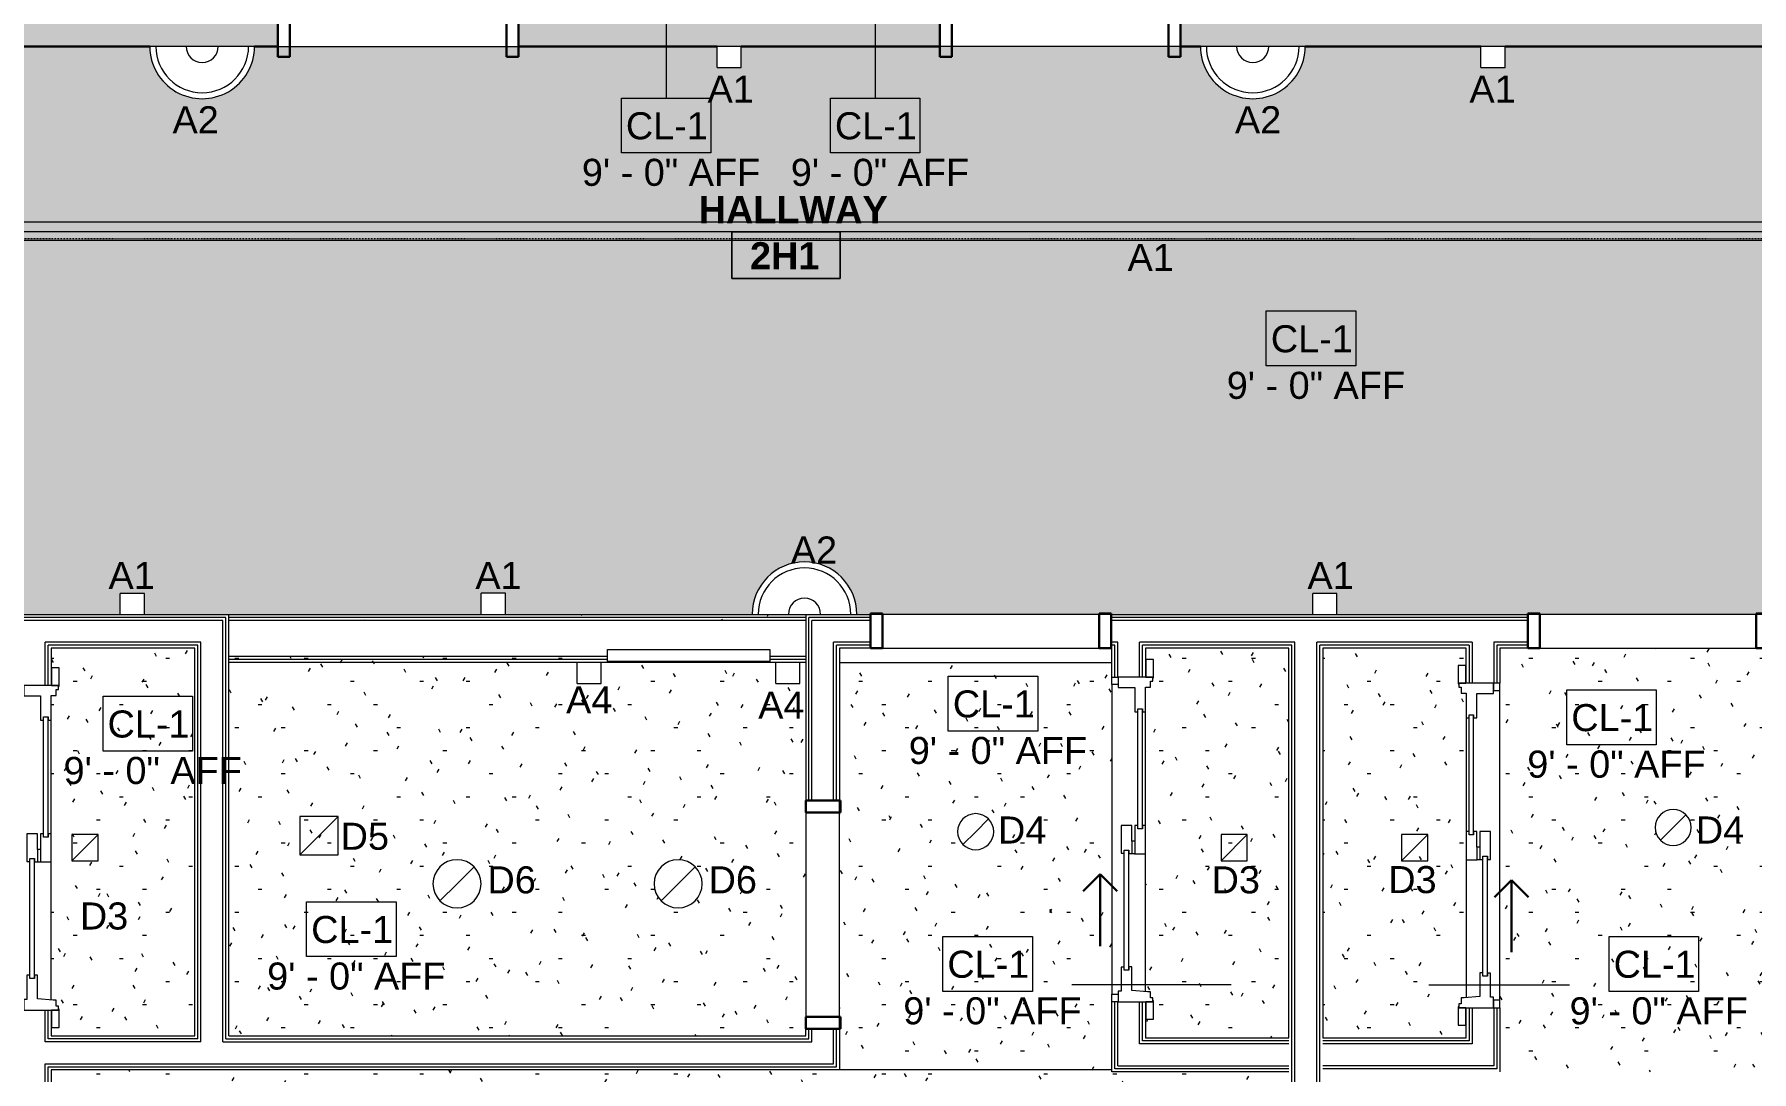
# Model space of a CAD drawing. Header units: inches. Extents: x -1176 to 1507, y -2527 to 978.
# Drawn here: x 684.7 to 970.2, y 234.6 to 407.1 of the extents above; entities that cross this region are included whole.
import ezdxf

# ---------------------------------------------------------------- set-up
doc = ezdxf.new("R2010")
doc.units = ezdxf.units.IN
doc.header["$MEASUREMENT"] = 0
doc.linetypes.add('Dash', pattern=[0.25, 0.125, -0.125])
for name, color, linetype, lineweight in [('A-AREA-IDEN', 2, 'Continuous', 9), ('A-CLNG', 13, 'Continuous', 18), ('A-CLNG-IDEN', 151, 'Continuous', 9), ('A-CLNG-PATT', 13, 'Continuous', 18), ('A-DETL-GENF', 92, 'Continuous', 18), ('A-DOOR', 31, 'Continuous', 18), ('A-DOOR-FRAM', 31, 'Continuous', 30), ('A-DOOR-GLAZ', 31, 'Continuous', 9), ('A-DOOR-OPNG', 31, 'Continuous', 30), ('A-WALL', 113, 'Continuous', 18), ('A-WALL-PATT', 111, 'Continuous', 18), ('E-LITE-EQPM', 33, 'Continuous', 9), ('E-LITE-EQPM-HDLN', 30, 'Dash', 9), ('E-LITE-EQPM-IDEN', 33, 'Continuous', 9), ('I-WALL', 2, 'Continuous', 18), ('Q-SPCQ', 91, 'Continuous', 9)]:
    doc.layers.add(name, color=color, linetype=linetype, lineweight=lineweight)
doc.styles.add('Arial', font='arial.ttf', dxfattribs={"height": 4.5})
doc.styles.add('Swis721 Lt BT', font='swissl.ttf', dxfattribs={"height": 4.5})
doc.styles.add('Swis721 Lt BT_B', font='', dxfattribs={"height": 4.5})
doc.styles.get('Swis721 Lt BT_B').set_extended_font_data('Swis721 Lt BT', bold=True)
pattern_1 = [(0, (0, 0), (15.36, 3.84), [0.634, -10.886, 0.634, -10.886, -61.44]), (0, (0, 0), (15.36, 3.84), [-23.04, 0.634, -22.406, 0.634, -10.886, -26.88]), (0, (0, 0), (15.36, 3.84), [-57.6, 0.634, -7.046, 0.634, -18.566]), (120, (5.76, 1.92), (-11.005538, 11.38215), [0.634, -10.886, 0.634, -10.886, -61.44]), (120, (5.76, 1.92), (-11.005538, 11.38215), [-23.04, 0.634, -22.406, 0.634, -10.886, -26.88]), (120, (5.76, 1.92), (-11.005538, 11.38215), [-57.6, 0.634, -7.046, 0.634, -18.566]), (240, (7.68, 9.6), (-4.354462, -15.22215), [0.634, -10.886, 0.634, -10.886, -61.44]), (240, (7.68, 9.6), (-4.354462, -15.22215), [-23.04, 0.634, -22.406, 0.634, -10.886, -26.88]), (240, (7.68, 9.6), (-4.354462, -15.22215), [-57.6, 0.634, -7.046, 0.634, -18.566])]

# ---------------------------------------------------------------- blocks, each defined once
blk = doc.blocks.new('Single Flush - D2 2_10_ X 8_-8249392-2nd Floor RCP')
at = {"layer": 'A-DOOR-FRAM'}
for p, q in [((-19, 2.9375), (-19, -2.8125)), ((-19, 2.9375), (-17, 2.9375)), ((-17, 2.9375), (-17, -2.8125)), ((17.000004, 2.9375), (17.000004, -2.8125)), ((17.000004, 2.9375), (19.000004, 2.9375)), ((19.000004, 2.9375), (19.000004, -2.8125)), ((-19, -2.8125), (-17, -2.8125)), ((17.000004, -2.8125), (19.000004, -2.8125))]:
    blk.add_line(p, q, dxfattribs=at)
blk = doc.blocks.new('Single Flush - D1 3_ X 8_-8250001-2nd Floor RCP')
at = {"layer": 'A-DOOR-FRAM'}
for p, q in [((-20, 2.9375), (-20, -2.8125)), ((-20, 2.9375), (-18, 2.9375)), ((-18, 2.9375), (-18, -2.8125)), ((18.000004, 2.9375), (18.000004, -2.8125)), ((18.000004, 2.9375), (20.000004, 2.9375)), ((20.000004, 2.9375), (20.000004, -2.8125)), ((-20, -2.8125), (-18, -2.8125)), ((18.000004, -2.8125), (20.000004, -2.8125))]:
    blk.add_line(p, q, dxfattribs=at)
blk = doc.blocks.new('Single Flush - D12 3_ X 8_-8249163-2nd Floor RCP')
at = {"layer": 'A-DOOR-FRAM'}
for p, q in [((-20, -2.9375), (-20, 2.8125)), ((-20, 2.8125), (-18, 2.8125)), ((-18, -2.9375), (-18, 2.8125)), ((18.000004, -2.9375), (18.000004, 2.8125)), ((18.000004, 2.8125), (20.000004, 2.8125)), ((20.000004, -2.9375), (20.000004, 2.8125)), ((-20, -2.9375), (-18, -2.9375)), ((18.000004, -2.9375), (20.000004, -2.9375))]:
    blk.add_line(p, q, dxfattribs=at)
blk = doc.blocks.new('Door-Sliding-JELD-WEN-2_Panel-Stationary_Active-Wide_Stile-EpicVue - D6 4_6_ X 8_-8222144-2nd Floor RCP')
at = {"layer": 'A-DETL-GENF', "lineweight": 9}
for p, q in [((-26.86, 4.12), (-29.91, 4.12)), ((-29.91, 4.12), (-29.91, 2.86)), ((-29.91, 2.86), (-27, 2.86)), ((-27, 2.86), (-27, 4.04)), ((-27, 4.04), (-26.86, 4.04)), ((-26.34, 4.01), (-27, 4.01)), ((-27, 4.01), (-27, -1.74)), ((-26.86, 4.04), (-26.86, 4.12)), ((-26.34, 3.61), (-26.34, 4.01)), ((-25.34, 3.61), (-26.34, 3.61)), ((-25.34, 3.12), (-25.34, 3.61)), ((-25.11, 0.52), (-25.34, 3.12)), ((26.34, 3.61), (25.33, 3.61)), ((25.33, 3.61), (25.33, 2.8)), ((27, 4.01), (26.34, 4.01)), ((26.34, 4.01), (26.34, 3.61)), ((26.86, 4.12), (26.86, 4.04)), ((29.91, 4.12), (26.86, 4.12)), ((26.86, 4.04), (27, 4.04)), ((27, 4.04), (27, 2.86)), ((27, -1.74), (27, 4.01)), ((27, 2.86), (29.91, 2.86)), ((29.91, 2.86), (29.91, 4.12)), ((-21.21, 0.52), (-25.11, 0.52)), ((-21.75, -0.74), (-21.75, 0.01)), ((-21.75, 0.01), (-21.21, 0.01)), ((-21.21, 0.01), (-21.21, 0.52)), ((2.32, 2.8), (-2.37, 2.8)), ((-2.37, 2.8), (-2.37, 0.96)), ((-2.37, 0.96), (-2.32, 0.96)), ((-0.28, 1.01), (-2.32, 1.01)), ((-2.32, 1.01), (-2.32, 0.96)), ((-2.32, 0.96), (-2.32, 0.01)), ((-0.28, 0.52), (-2.32, 0.52)), ((-2.32, 0.01), (-1.78, 0.01)), ((-1.78, 0.01), (-1.78, -0.74)), ((-0.28, 0.52), (-0.28, 1.01)), ((-0.28, 1.01), (2.31, 1.01)), ((2.31, 0.52), (-0.28, 0.52)), ((1.78, 1.54), (1.78, 2.29)), ((1.78, 2.29), (2.32, 2.29)), ((2.31, 1.54), (1.78, 1.54)), ((2.31, 1.01), (2.31, 1.54)), ((2.31, -1.27), (2.31, 0.52)), ((2.32, 2.29), (2.32, 2.8)), ((21.2, 2.8), (21.2, 2.29)), ((25.33, 2.8), (21.2, 2.8)), ((21.2, 2.29), (21.75, 2.29)), ((21.75, 1.54), (21.21, 1.54)), ((21.21, 1.54), (21.21, 1.01)), ((21.21, 1.01), (25.25, 1.01)), ((21.75, 2.29), (21.75, 1.54)), ((25.25, 1.01), (25.25, -1.74)), ((-27, -1.74), (-25.25, -1.74)), ((-25.25, -1.74), (-25.25, -1.27)), ((-25.25, -1.27), (-21.22, -1.27)), ((-21.22, -0.74), (-21.75, -0.74)), ((-21.22, -1.27), (-21.22, -0.74)), ((-1.78, -0.74), (-2.31, -0.74)), ((-2.31, -0.74), (-2.31, -1.27)), ((-2.31, -1.27), (2.31, -1.27)), ((25.25, -1.74), (27, -1.74))]:
    blk.add_line(p, q, dxfattribs=at)
at = {"layer": 'A-DOOR-FRAM', "lineweight": 9}
for p, q in [((-25.75, -1.74), (-27, -1.74)), ((-27, -1.74), (-27, -2.81)), ((-27, -2.81), (-25.75, -2.81)), ((-25.75, -2.81), (-25.75, -1.74)), ((25.75, -1.74), (25.75, -2.81)), ((27, -1.74), (25.75, -1.74)), ((25.75, -2.81), (27, -2.81)), ((27, -2.81), (27, -1.74))]:
    blk.add_line(p, q, dxfattribs=at)
at = {"layer": 'A-DOOR-GLAZ'}
for p, q in [((-21.75, 0.01), (-1.78, 0.01)), ((1.78, 2.29), (21.75, 2.29)), ((1.78, 1.54), (21.75, 1.54)), ((-21.75, -0.74), (-1.78, -0.74))]:
    blk.add_line(p, q, dxfattribs=at)
at = {"layer": 'A-DOOR-OPNG'}
for p, q in [((-8.6, -1.92), (-5.77, -4.75)), ((-5.77, -4.75), (-17.77, -4.75)), ((-8.6, -7.58), (-5.77, -4.75))]:
    blk.add_line(p, q, dxfattribs=at)
blk = doc.blocks.new('Door-Sliding-JELD-WEN-2_Panel-Stationary_Active-Wide_Stile-EpicVue - D6 4_6_ X 8_-8222145-2nd Floor RCP')
at = {"layer": 'A-DETL-GENF', "lineweight": 9}
for p, q in [((-25.25, 1.74), (-27, 1.74)), ((-27, 1.74), (-27, -4.01)), ((-25.25, 1.27), (-25.25, 1.74)), ((-21.22, 1.27), (-25.25, 1.27)), ((-21.75, -0.01), (-21.75, 0.74)), ((-21.75, 0.74), (-21.22, 0.74)), ((-21.22, 0.74), (-21.22, 1.27)), ((2.31, 1.27), (-2.31, 1.27)), ((-2.31, 1.27), (-2.31, 0.74)), ((-2.31, 0.74), (-1.78, 0.74)), ((-1.78, 0.74), (-1.78, -0.01)), ((2.31, -0.52), (2.31, 1.27)), ((27, 1.74), (25.25, 1.74)), ((25.25, 1.74), (25.25, -1.01)), ((27, -4.01), (27, 1.74)), ((-25.34, -3.12), (-25.11, -0.52)), ((-25.11, -0.52), (-21.21, -0.52)), ((-21.21, -0.01), (-21.75, -0.01)), ((-21.21, -0.52), (-21.21, -0.01)), ((-2.32, -0.96), (-2.37, -0.96)), ((-2.37, -0.96), (-2.37, -2.8)), ((-2.37, -2.8), (2.32, -2.8)), ((-1.78, -0.01), (-2.32, -0.01)), ((-2.32, -0.01), (-2.32, -0.96)), ((-0.28, -0.52), (-2.32, -0.52)), ((-2.32, -1.01), (-2.32, -0.96)), ((-0.28, -1.01), (-2.32, -1.01)), ((-0.28, -1.01), (-0.28, -0.52)), ((-0.28, -0.52), (2.31, -0.52)), ((2.31, -1.01), (-0.28, -1.01)), ((1.78, -2.29), (1.78, -1.54)), ((1.78, -1.54), (2.31, -1.54)), ((2.32, -2.29), (1.78, -2.29)), ((2.31, -1.54), (2.31, -1.01)), ((2.32, -2.8), (2.32, -2.29)), ((21.75, -2.29), (21.2, -2.29)), ((21.2, -2.29), (21.2, -2.8)), ((21.2, -2.8), (25.33, -2.8)), ((25.25, -1.01), (21.21, -1.01)), ((21.21, -1.01), (21.21, -1.54)), ((21.21, -1.54), (21.75, -1.54)), ((21.75, -1.54), (21.75, -2.29)), ((25.33, -2.8), (25.33, -3.61)), ((-27, -2.86), (-29.91, -2.86)), ((-29.91, -2.86), (-29.91, -4.12)), ((-29.91, -4.12), (-26.86, -4.12)), ((-27, -4.04), (-27, -2.86)), ((-27, -4.01), (-26.34, -4.01)), ((-26.86, -4.04), (-27, -4.04)), ((-26.86, -4.12), (-26.86, -4.04)), ((-26.34, -4.01), (-26.34, -3.61)), ((-26.34, -3.61), (-25.34, -3.61)), ((-25.34, -3.61), (-25.34, -3.12)), ((25.33, -3.61), (26.34, -3.61)), ((26.34, -3.61), (26.34, -4.01)), ((26.34, -4.01), (27, -4.01)), ((27, -4.04), (26.86, -4.04)), ((26.86, -4.04), (26.86, -4.12)), ((26.86, -4.12), (29.91, -4.12)), ((29.91, -2.86), (27, -2.86)), ((27, -2.86), (27, -4.04)), ((29.91, -4.12), (29.91, -2.86))]:
    blk.add_line(p, q, dxfattribs=at)
at = {"layer": 'A-DOOR-FRAM', "lineweight": 9}
for p, q in [((-27, 2.81), (-25.75, 2.81)), ((-27, 1.74), (-27, 2.81)), ((-25.75, 1.74), (-27, 1.74)), ((-25.75, 2.81), (-25.75, 1.74)), ((25.75, 2.81), (27, 2.81)), ((25.75, 1.74), (25.75, 2.81)), ((27, 1.74), (25.75, 1.74)), ((27, 2.81), (27, 1.74))]:
    blk.add_line(p, q, dxfattribs=at)
at = {"layer": 'A-DOOR-GLAZ'}
for p, q in [((-21.75, 0.74), (-1.78, 0.74)), ((-21.75, -0.01), (-1.78, -0.01)), ((1.78, -1.54), (21.75, -1.54)), ((1.78, -2.29), (21.75, -2.29))]:
    blk.add_line(p, q, dxfattribs=at)
at = {"layer": 'A-DOOR-OPNG'}
for p, q in [((-8.6, 7.58), (-5.77, 4.75)), ((-5.77, 4.75), (-17.77, 4.75)), ((-8.6, 1.92), (-5.77, 4.75))]:
    blk.add_line(p, q, dxfattribs=at)
blk = doc.blocks.new('Single Flush - D1 3_ X 8_-8252940-2nd Floor RCP')
at = {"layer": 'A-DOOR-FRAM', "color": 8}
for p, q in [((-20, -3.75), (-20, 2)), ((-20, 2), (-18, 2)), ((-18, -3.75), (-18, 2)), ((18.000004, -3.75), (18.000004, 2)), ((18.000004, 2), (20.000004, 2)), ((20.000004, -3.75), (20.000004, 2)), ((-20, -3.75), (-18, -3.75)), ((18.000004, -3.75), (20.000004, -3.75))]:
    blk.add_line(p, q, dxfattribs=at)
blk = doc.blocks.new('Sconce Light - Uplight - LIGHT W ROOM NUMBER-7362306-2nd Floor RCP')
at = {"layer": 'E-LITE-EQPM'}
blk.add_line((-8.71, 2), (8.71, 2), dxfattribs=at)
for radius, start in [(8.71, 360), (7.71, 0), (2.68, 0)]:
    blk.add_arc((0, 2), radius, start, 180, dxfattribs=at)
blk = doc.blocks.new('Sconce Light - Uplight - LIGHT W ROOM NUMBER-8439544-2nd Floor RCP')
at = {"layer": 'E-LITE-EQPM'}
blk.add_line((-8.71, 4), (8.71, 4), dxfattribs=at)
for radius, start in [(8.71, 360), (7.71, 0), (2.68, 0)]:
    blk.add_arc((0, 4), radius, start, 180, dxfattribs=at)
blk = doc.blocks.new('Lighting-Linear-Cove-Cooper-Ametrix-LC32-LED1 - Lighting-Linear-Cove-Cooper-Ametrix-LC32-LED 37_ 9_-7118017-2nd Floor RCP')
at = {"layer": 'E-LITE-EQPM'}
for p, q in [((-226.5, 0.16), (226.5, 0.16)), ((226.5, -1.37), (-226.5, -1.37))]:
    blk.add_line(p, q, dxfattribs=at)
at = {"layer": 'E-LITE-EQPM-HDLN'}
blk.add_line((225.21, 1.37), (-225.21, 1.37), dxfattribs=at)
blk = doc.blocks.new('Sconce Light - Sphere - 100W - 277V-7960178-2nd Floor RCP')
at = {"layer": 'E-LITE-EQPM'}
for p, q in [((0, 5.5), (-2, 5.5)), ((-2, 5.5), (-2, 2)), ((2, 5.5), (0, 5.5)), ((2, 5.5), (2, 2)), ((-2, 2), (0, 2)), ((0, 2), (2, 2))]:
    blk.add_line(p, q, dxfattribs=at)
blk = doc.blocks.new('Sconce Light - Sphere - 100W - 277V-7960172-2nd Floor RCP')
at = {"layer": 'E-LITE-EQPM'}
for p, q in [((0, -2.8125), (-2, -2.8125)), ((-2, -2.8125), (-2, -6.3125)), ((2, -2.8125), (0, -2.8125)), ((2, -2.8125), (2, -6.3125)), ((-2, -6.3125), (0, -6.3125)), ((0, -6.3125), (2, -6.3125))]:
    blk.add_line(p, q, dxfattribs=at)
blk = doc.blocks.new('Sconce Light - Sphere - 100W - 277V-8439545-2nd Floor RCP')
at = {"layer": 'E-LITE-EQPM'}
for p, q in [((0, -4), (-2, -4)), ((-2, -4), (-2, -7.5)), ((2, -4), (0, -4)), ((2, -4), (2, -7.5)), ((-2, -7.5), (0, -7.5)), ((0, -7.5), (2, -7.5))]:
    blk.add_line(p, q, dxfattribs=at)
blk = doc.blocks.new('L-Recessed Circular - Downlight - 8_-7245237-2nd Floor RCP')
at = {"layer": 'E-LITE-EQPM'}
for q in [(-2.83, -2.83), (2.83, 2.83)]:
    blk.add_line((0, 0), q, dxfattribs=at)
for start, end in [(360, 180), (180, 360)]:
    blk.add_arc((0, 0), 4, start, end, dxfattribs=at)
blk = doc.blocks.new('Sconce Light - Sphere - 60W - 120V-8439171-2nd Floor RCP')
at = {"layer": 'E-LITE-EQPM'}
for p, q in [((0, 7.5), (-2, 7.5)), ((-2, 7.5), (-2, 4)), ((2, 7.5), (0, 7.5)), ((2, 7.5), (2, 4)), ((-2, 4), (0, 4)), ((0, 4), (2, 4))]:
    blk.add_line(p, q, dxfattribs=at)
blk = doc.blocks.new('L-Recessed Square Downlight - 4_-4552743-2nd Floor RCP')
at = {"layer": 'E-LITE-EQPM'}
for p, q in [((-2.1875, -2.1875), (-2.1875, 2.1875)), ((-2.1875, 2.1875), (2.1875, 2.1875)), ((-2.1875, 2.1875), (2.1875, -2.1875)), ((2.1875, 2.1875), (2.1875, -2.1875)), ((2.1875, -2.1875), (-2.1875, -2.1875))]:
    blk.add_line(p, q, dxfattribs=at)
blk = doc.blocks.new('L-Recessed Circular - Downlight - 6_-7313291-2nd Floor RCP')
at = {"layer": 'E-LITE-EQPM'}
for q in [(-2.12, -2.12), (2.12, 2.12)]:
    blk.add_line((0, 0), q, dxfattribs=at)
for start, end in [(360, 180), (180, 360)]:
    blk.add_arc((0, 0), 3, start, end, dxfattribs=at)
blk = doc.blocks.new('L-Recessed Square Downlight - 6_-4552745-2nd Floor RCP')
at = {"layer": 'E-LITE-EQPM'}
for p, q in [((-3.1875, -3.1875), (-3.1875, 3.1875)), ((-3.1875, 3.1875), (3.1875, 3.1875)), ((-3.1875, 3.1875), (3.1875, -3.1875)), ((3.1875, 3.1875), (3.1875, -3.1875)), ((3.1875, -3.1875), (-3.1875, -3.1875))]:
    blk.add_line(p, q, dxfattribs=at)
blk = doc.blocks.new('Mirror50 - Mirror-7343792-2nd Floor RCP')
at = {"layer": 'Q-SPCQ'}
for p, q in [((-1003.17, -1006.94), (-1003.17, -1004.94)), ((-1003.17, -1004.94), (-976.2, -1004.94)), ((-976.2, -1006.94), (-1003.17, -1006.94)), ((-976.2, -1004.94), (-976.2, -1006.94))]:
    blk.add_line(p, q, dxfattribs=at)
blk = doc.blocks.new('Single Flush - D1 3_ X 8_-8252941-2nd Floor RCP')
at = {"layer": 'A-DOOR-FRAM'}
for p, q in [((-20, 3.75), (-20, -2)), ((-20, 3.75), (-18, 3.75)), ((-18, 3.75), (-18, -2)), ((18.000004, 3.75), (18.000004, -2)), ((18.000004, 3.75), (20.000004, 3.75)), ((20.000004, 3.75), (20.000004, -2)), ((-20, -2), (-18, -2)), ((18.000004, -2), (20.000004, -2))]:
    blk.add_line(p, q, dxfattribs=at)
blk = doc.blocks.new('Room Tag - Room Name and Number-3379422-2nd Floor RCP')
at = {"layer": 'A-AREA-IDEN'}
for p, q in [((-0.1881, -0.1636), (-0.1881, -0.0018)), ((-0.1881, -0.0018), (0.1869, -0.0018)), ((0.1869, -0.0018), (-0.1881, -0.0018)), ((-0.1881, -0.0018), (-0.1881, -0.1636)), ((0.1869, -0.0018), (0.1869, -0.1636)), ((0.1869, -0.1636), (0.1869, -0.0018)), ((0.1869, -0.1636), (-0.1881, -0.1636)), ((-0.1881, -0.1636), (0.1869, -0.1636))]:
    blk.add_line(p, q, dxfattribs=at)

msp = doc.modelspace()

# ---------------------------------------------------------------- hatches: boundary and pattern name
at = {"layer": 'A-CLNG-PATT'}
h = msp.add_hatch(dxfattribs=at)
h.set_pattern_fill('FP_2', color=256, style=0, pattern_type=2)
h.set_pattern_definition(pattern_1)
h.paths.add_polyline_path([(1039.58, 310.67), (1039.68, 310.67), (1039.68, 314.17), (1043.68, 314.17), (1043.68, 310.67), (1080.77, 310.67), (1080.77, 313.94), (1078.56, 313.94), (1078.56, 318.35), (1080.77, 318.35), (1080.77, 363.14), (1087.74, 363.14), (1087.74, 372.89), (623.4, 372.89), (623.4, 310.67), (624.07, 310.67), (624.29, 312.6), (624.93, 314.44), (625.97, 316.1), (627.37, 317.49), (629, 318.51), (630.84, 319.16), (632.78, 319.38), (634.71, 319.16), (636.56, 318.51), (638.21, 317.48), (639.59, 316.1), (640.62, 314.44), (641.27, 312.6), (641.49, 310.67), (699.03, 310.67), (699.03, 314.17), (703.03, 314.17), (703.03, 310.67), (759.03, 310.67), (759.03, 314.17), (763.03, 314.17), (763.03, 310.67), (804.03, 310.67), (804.25, 312.6), (804.9, 314.44), (805.93, 316.1), (807.31, 317.48), (808.96, 318.51), (810.81, 319.16), (812.74, 319.38), (814.68, 319.16), (816.52, 318.51), (818.17, 317.48), (819.55, 316.1), (820.59, 314.44), (821.23, 312.6), (821.45, 310.67), (897.21, 310.67), (897.21, 314.17), (901.21, 314.17), (901.21, 310.67), (979.03, 310.67), (979.25, 312.6), (979.9, 314.44), (980.93, 316.1), (982.31, 317.48), (983.96, 318.51), (985.81, 319.16), (987.74, 319.38), (989.68, 319.16), (991.52, 318.51), (993.17, 317.48), (994.55, 316.1), (995.59, 314.44), (996.23, 312.6), (996.45, 310.67), (1012.12, 310.67)], flags=0)
h.paths.add_polyline_path([(1083.27, 313.17), (1087.74, 313.17), (1087.74, 314.84), (1085.94, 314.84), (1085.94, 313.94), (1083.27, 313.94)], flags=0)
h.paths.add_polyline_path([(1076.58, 314.57), (1076.58, 317.69), (1078.39, 316.13)], flags=0)
h.paths.add_polyline_path([(1087.74, 360.34), (1087.74, 360.64), (1083.27, 360.64), (1083.27, 360.34), (1083.57, 360.34)], flags=0)
h.paths.add_polyline_path([(778.94, 375.89), (1087.74, 375.89), (1087.74, 403.14), (1085.4, 403.14), (1085.4, 405.14), (1049.17, 405.14), (1049.17, 401.64), (1045.17, 401.64), (1045.17, 405.14), (989.17, 405.14), (989.17, 401.64), (985.17, 401.64), (985.17, 405.14), (929.17, 405.14), (929.17, 401.64), (925.17, 401.64), (925.17, 405.14), (895.95, 405.14), (895.73, 403.2), (895.08, 401.36), (894.05, 399.71), (892.67, 398.33), (891.02, 397.3), (889.17, 396.65), (887.24, 396.43), (885.3, 396.65), (883.46, 397.3), (881.81, 398.33), (880.43, 399.71), (879.39, 401.36), (878.75, 403.2), (878.53, 405.14), (802.22, 405.14), (802.22, 401.64), (798.22, 401.64), (798.22, 405.14), (721.35, 405.14), (721.13, 403.2), (720.49, 401.36), (719.45, 399.71), (718.07, 398.33), (716.42, 397.3), (714.58, 396.65), (712.64, 396.43), (710.71, 396.65), (708.87, 397.3), (707.21, 398.33), (705.84, 399.71), (704.8, 401.36), (704.15, 403.2), (703.94, 405.14), (663.74, 405.14), (663.74, 401.64), (659.74, 401.64), (659.74, 405.14), (623.4, 405.14), (623.4, 375.89), (732.3, 375.89)], flags=0)
h.paths.add_polyline_path([(626.49, 397.7), (626.49, 402.11), (633.86, 402.11), (633.86, 397.7)], flags=0)
h.paths.add_polyline_path([(635.85, 398.36), (634.03, 399.92), (635.85, 401.48)], flags=0)
h = msp.add_hatch(dxfattribs=at)
h.set_pattern_fill('FP_2', color=256, style=0, pattern_type=2)
h.set_pattern_definition(pattern_1)
h.paths.add_polyline_path([(1058.76, 372.89), (1087.74, 372.89), (1087.74, 375.89), (623.4, 375.89), (623.4, 372.89), (1012.12, 372.89)], flags=0)
h = msp.add_hatch(dxfattribs=at)
h.set_pattern_fill('FP_2', color=256, style=0, pattern_type=2)
h.set_pattern_definition(pattern_1)
h.paths.add_polyline_path([(711.43, 240.54), (711.43, 305.04), (687.56, 305.04), (687.56, 298.85), (687.6, 298.85), (687.6, 301.76), (688.86, 301.76), (688.86, 298.71), (688.78, 298.71), (688.78, 298.85), (688.75, 298.85), (688.75, 298.19), (688.36, 298.19), (688.36, 297.19), (687.56, 297.19), (687.56, 246.55), (687.87, 246.52), (688.35, 246.52), (688.35, 245.52), (688.75, 245.52), (688.75, 244.85), (688.78, 244.85), (688.78, 244.99), (688.86, 244.99), (688.86, 241.95), (687.6, 241.95), (687.6, 244.85), (687.56, 244.85), (687.56, 240.54), (708.99, 240.54)], flags=0)
h = msp.add_hatch(dxfattribs=at)
h.set_pattern_fill('FP_2', color=256, style=0, pattern_type=2)
h.set_pattern_definition(pattern_1)
h.paths.add_polyline_path([(720.65, 240.54), (812.95, 240.54), (812.95, 302.67), (811.95, 302.67), (811.95, 299.17), (807.95, 299.17), (807.95, 302.67), (778.95, 302.67), (778.94, 299.17), (774.95, 299.17), (774.95, 302.67), (717.06, 302.67), (717.06, 240.54)], flags=0)
h.paths.add_polyline_path([(754.99, 261.85), (753.95, 261.99), (752.99, 262.39), (752.16, 263.02), (751.52, 263.85), (751.12, 264.81), (750.99, 265.85), (751.12, 266.88), (751.52, 267.85), (752.16, 268.68), (752.99, 269.31), (753.95, 269.71), (754.99, 269.85), (756.02, 269.71), (756.99, 269.31), (757.81, 268.68), (758.45, 267.85), (758.85, 266.88), (758.99, 265.85), (758.85, 264.81), (758.45, 263.85), (757.81, 263.02), (756.99, 262.39), (756.02, 261.99)], flags=0)
h.paths.add_polyline_path([(791.74, 261.85), (790.7, 261.99), (789.74, 262.39), (788.91, 263.02), (788.27, 263.85), (787.87, 264.81), (787.74, 265.85), (787.87, 266.88), (788.27, 267.85), (788.91, 268.68), (789.74, 269.31), (790.7, 269.71), (791.74, 269.85), (792.77, 269.71), (793.74, 269.31), (794.56, 268.68), (795.2, 267.85), (795.6, 266.88), (795.74, 265.85), (795.6, 264.81), (795.2, 263.85), (794.56, 263.02), (793.74, 262.39), (792.77, 261.99)], flags=0)
h = msp.add_hatch(dxfattribs=at)
h.set_pattern_fill('FP_2', color=256, style=0, pattern_type=2)
h.set_pattern_definition(pattern_1)
h.paths.add_polyline_path([(860.55, 234.92), (863.8, 234.92), (863.8, 302.67), (818.57, 302.67), (818.57, 234.92), (848.89, 234.92)], flags=0)
h.paths.add_polyline_path([(841.19, 271.52), (840.41, 271.62), (839.69, 271.92), (839.07, 272.4), (838.59, 273.02), (838.29, 273.74), (838.19, 274.52), (838.29, 275.3), (838.59, 276.02), (839.07, 276.64), (839.69, 277.12), (840.41, 277.42), (841.19, 277.52), (841.96, 277.42), (842.69, 277.12), (843.31, 276.64), (843.79, 276.02), (844.09, 275.3), (844.18, 274.49), (844.09, 273.74), (843.79, 273.02), (843.31, 272.4), (842.69, 271.92), (841.96, 271.62)], flags=0)
h = msp.add_hatch(dxfattribs=at)
h.set_pattern_fill('FP_2', color=256, style=0, pattern_type=2)
h.set_pattern_definition(pattern_1)
h.paths.add_polyline_path([(869.43, 240.23), (893.26, 240.23), (893.26, 305.04), (869.43, 305.04), (869.43, 300.23), (869.48, 300.23), (869.48, 303.13), (870.74, 303.13), (870.74, 300.09), (870.66, 300.09), (870.66, 300.23), (870.63, 300.23), (870.63, 299.56), (870.23, 299.56), (870.23, 298.56), (869.43, 298.56), (869.43, 247.92), (869.74, 247.89), (870.23, 247.89), (870.23, 246.89), (870.62, 246.89), (870.62, 246.23), (870.66, 246.23), (870.66, 246.37), (870.74, 246.37), (870.74, 243.32), (869.48, 243.32), (869.48, 246.23), (869.43, 246.23), (869.43, 243.32)], flags=0)
h = msp.add_hatch(dxfattribs=at)
h.set_pattern_fill('FP_2', color=256, style=0, pattern_type=2)
h.set_pattern_definition(pattern_1)
h.paths.add_polyline_path([(921.37, 240.23), (922.68, 240.23), (922.68, 245.23), (922.63, 245.23), (922.63, 242.32), (921.37, 242.32), (921.37, 245.37), (921.45, 245.37), (921.45, 245.23), (921.49, 245.23), (921.49, 245.89), (921.88, 245.89), (921.88, 246.89), (922.48, 246.9), (922.68, 246.92), (922.68, 297.56), (921.88, 297.56), (921.88, 298.56), (921.48, 298.56), (921.48, 299.23), (921.45, 299.23), (921.45, 299.09), (921.37, 299.09), (921.37, 302.13), (922.63, 302.13), (922.63, 299.23), (922.68, 299.23), (922.68, 305.04), (898.89, 305.04), (898.89, 240.23), (918.85, 240.23)], flags=0)
h = msp.add_hatch(dxfattribs=at)
h.set_pattern_fill('FP_2', color=256, style=0, pattern_type=2)
h.set_pattern_definition(pattern_1)
h.paths.add_polyline_path([(928.3, 234.6), (984.02, 234.6), (984.02, 305.04), (928.3, 305.04), (928.3, 235.1)], flags=0)
h.paths.add_polyline_path([(957.11, 272.21), (956.33, 272.31), (955.61, 272.61), (954.99, 273.09), (954.51, 273.71), (954.21, 274.49), (954.11, 275.21), (954.21, 275.98), (954.51, 276.71), (954.99, 277.33), (955.61, 277.81), (956.33, 278.11), (957.11, 278.21), (957.89, 278.11), (958.61, 277.81), (959.23, 277.33), (959.71, 276.71), (960.01, 275.98), (960.11, 275.21), (960.01, 274.43), (959.71, 273.71), (959.23, 273.09), (958.61, 272.61), (957.89, 272.31)], flags=0)
h = msp.add_hatch(dxfattribs=at)
h.set_pattern_fill('FP_2', color=256, style=0, pattern_type=2)
h.set_pattern_definition(pattern_1)
h.paths.add_polyline_path([(890.51, 113.89), (893.26, 113.89), (893.26, 234.6), (863.8, 234.6), (863.8, 234.92), (687.56, 234.92), (687.56, 113.89), (699.56, 113.89), (699.56, 117.39), (703.56, 117.39), (703.56, 113.89), (812.09, 113.89), (812.09, 117.39), (816.09, 117.39), (816.09, 113.89), (872.21, 113.89)], flags=0)
h.paths.add_polyline_path([(884.08, 121.32), (883.06, 121.45), (882.11, 121.85), (881.28, 122.49), (880.67, 123.29), (880.27, 124.24), (880.24, 124.46), (880.2, 124.59), (880.2, 124.8), (880.14, 125.26), (880.2, 125.71), (880.2, 125.95), (880.25, 126.09), (880.27, 126.28), (880.67, 127.24), (880.79, 127.38), (881.29, 128.04), (881.43, 128.14), (881.55, 128.29), (881.81, 128.44), (882.11, 128.67), (882.45, 128.81), (882.73, 128.97), (882.92, 129), (883.06, 129.06), (884.15, 129.19), (884.37, 129.15), (885.1, 129.06), (885.23, 129), (885.42, 128.97), (885.7, 128.81), (886.05, 128.67), (886.34, 128.44), (886.61, 128.29), (886.73, 128.14), (886.86, 128.04), (887.49, 127.24), (887.53, 127.13), (887.88, 126.28), (887.9, 126.09), (887.95, 125.95), (887.95, 125.71), (887.99, 125.47), (890.18, 125.46), (890.27, 125.41), (890.32, 125.32), (890.32, 125.22), (890.27, 125.13), (890.18, 125.08), (890.07, 125.07), (887.99, 125.07), (887.95, 124.79), (887.95, 124.59), (887.91, 124.46), (887.88, 124.24), (887.49, 123.29), (886.86, 122.47), (886.05, 121.85), (885.1, 121.45), (884.18, 121.33)], flags=0)
h.paths.add_polyline_path([(740.56, 141.15), (739.78, 141.25), (739.06, 141.55), (738.44, 142.03), (737.96, 142.65), (737.66, 143.37), (737.56, 144.15), (737.66, 144.92), (737.96, 145.65), (738.44, 146.27), (739.06, 146.75), (739.78, 147.05), (740.56, 147.15), (741.33, 147.05), (742.06, 146.75), (742.68, 146.27), (743.15, 145.65), (743.45, 144.92), (743.56, 144.15), (743.45, 143.37), (743.15, 142.65), (742.68, 142.03), (742.06, 141.55), (741.33, 141.25)], flags=0)
h.paths.add_polyline_path([(847.12, 141.15), (846.34, 141.25), (845.62, 141.55), (845, 142.03), (844.52, 142.65), (844.22, 143.37), (844.12, 144.15), (844.22, 144.92), (844.52, 145.65), (845, 146.27), (845.62, 146.75), (846.34, 147.05), (847.12, 147.15), (847.89, 147.05), (848.62, 146.75), (849.24, 146.27), (849.72, 145.65), (850.01, 144.92), (850.12, 144.15), (850.01, 143.37), (849.72, 142.65), (849.24, 142.03), (848.62, 141.55), (847.89, 141.25)], flags=0)
h.paths.add_polyline_path([(789.93, 154.31), (789.22, 154.54), (788.78, 155.15), (788.78, 155.89), (789.22, 156.5), (789.43, 156.56), (789.43, 172.54), (781.82, 159.36), (781.97, 159.2), (782.03, 158.43), (781.68, 157.81), (780.99, 157.51), (780.26, 157.66), (779.76, 158.22), (779.71, 158.99), (780.06, 159.6), (780.74, 159.91), (780.96, 159.86), (788.56, 173.04), (774.73, 165.05), (774.78, 164.83), (774.47, 164.15), (773.83, 163.78), (773.08, 163.86), (772.53, 164.36), (772.37, 165.09), (772.68, 165.77), (773.32, 166.14), (774.07, 166.06), (774.23, 165.92), (788.06, 173.9), (772.85, 173.9), (772.78, 173.69), (772.18, 173.26), (771.43, 173.26), (770.83, 173.69), (770.6, 174.4), (770.83, 175.11), (771.43, 175.55), (772.18, 175.55), (772.78, 175.11), (772.85, 174.9), (788.06, 174.9), (774.22, 182.88), (774.07, 182.74), (773.29, 182.68), (772.68, 183.04), (772.37, 183.72), (772.53, 184.45), (773.08, 184.95), (773.85, 185.01), (774.47, 184.65), (774.78, 183.97), (774.73, 183.76), (788.56, 175.77), (780.96, 188.95), (780.74, 188.9), (780.06, 189.2), (779.69, 189.85), (779.76, 190.59), (780.27, 191.15), (780.99, 191.3), (781.68, 191), (782.05, 190.35), (781.97, 189.61), (781.82, 189.45), (789.43, 176.27), (789.43, 192.24), (789.22, 192.31), (788.78, 192.92), (788.78, 193.66), (789.22, 194.27), (789.93, 194.5), (790.64, 194.27), (791.08, 193.66), (791.08, 192.92), (790.64, 192.31), (790.43, 192.24), (790.43, 176.27), (798.04, 189.45), (797.89, 189.61), (797.83, 190.38), (798.18, 191), (798.87, 191.3), (799.6, 191.15), (800.1, 190.59), (800.16, 189.82), (799.8, 189.2), (799.12, 188.9), (798.9, 188.95), (791.3, 175.77), (805.13, 183.76), (805.08, 183.97), (805.39, 184.65), (806.03, 185.03), (806.78, 184.95), (807.33, 184.45), (807.49, 183.72), (807.18, 183.04), (806.54, 182.67), (805.79, 182.74), (805.63, 182.89), (791.8, 174.9), (807.01, 174.9), (807.08, 175.11), (807.68, 175.55), (808.43, 175.55), (809.03, 175.11), (809.26, 174.4), (809.03, 173.69), (808.43, 173.26), (807.68, 173.26), (807.08, 173.69), (807.01, 173.9), (791.8, 173.9), (805.64, 165.93), (805.79, 166.06), (806.57, 166.13), (807.18, 165.77), (807.49, 165.09), (807.33, 164.36), (806.78, 163.86), (806.01, 163.8), (805.39, 164.15), (805.08, 164.83), (805.13, 165.05), (791.3, 173.04), (798.9, 159.86), (799.12, 159.91), (799.8, 159.6), (800.17, 158.96), (800.1, 158.22), (799.6, 157.66), (798.87, 157.51), (798.18, 157.81), (797.81, 158.46), (797.89, 159.2), (798.04, 159.36), (790.43, 172.54), (790.43, 156.56), (790.64, 156.5), (791.08, 155.89), (791.08, 155.14), (790.64, 154.54), (790.06, 154.35)], flags=0)
h.paths.add_polyline_path([(889.66, 180.84), (878.63, 180.84), (878.63, 191.87), (889.66, 191.87), (889.66, 183.57)], flags=0)
h.paths.add_polyline_path([(740.56, 201.92), (739.78, 202.02), (739.06, 202.32), (738.44, 202.79), (737.96, 203.42), (737.66, 204.14), (737.56, 204.92), (737.66, 205.69), (737.96, 206.42), (738.44, 207.04), (739.06, 207.51), (739.78, 207.81), (740.56, 207.92), (741.33, 207.81), (742.06, 207.51), (742.68, 207.04), (743.15, 206.42), (743.45, 205.69), (743.56, 204.92), (743.45, 204.14), (743.15, 203.42), (742.68, 202.79), (742.06, 202.32), (741.33, 202.02)], flags=0)
h.paths.add_polyline_path([(847.12, 201.92), (846.34, 202.02), (845.62, 202.32), (845, 202.79), (844.52, 203.42), (844.22, 204.14), (844.12, 204.92), (844.22, 205.69), (844.52, 206.42), (845, 207.04), (845.62, 207.51), (846.34, 207.81), (847.12, 207.92), (847.89, 207.81), (848.62, 207.51), (849.24, 207.04), (849.72, 206.42), (850.01, 205.69), (850.12, 204.92), (850.01, 204.14), (849.72, 203.42), (849.24, 202.79), (848.62, 202.32), (847.89, 202.02)], flags=0)
at = {"layer": 'A-WALL-PATT', "lineweight": 9}
h = msp.add_hatch(color=7, dxfattribs=at)
h.paths.add_polyline_path([(1087.9, 405.14), (1087.9, 409.14), (875.24, 409.14), (875.24, 405.14), (1058.76, 405.14)], flags=0)
h.paths.add_polyline_path([(835.24, 405.14), (835.24, 409.14), (765.2, 409.14), (765.2, 405.14), (825.58, 405.14)], flags=0)
h.paths.add_polyline_path([(718.07, 405.14), (725.2, 405.14), (725.2, 409.14), (480.78, 409.14), (480.78, 405.14), (708.99, 405.14)], flags=0)
h = msp.add_hatch(dxfattribs=at)
h.set_pattern_fill('FP_2', color=256, style=0, pattern_type=2)
h.set_pattern_definition(pattern_1)
h.paths.add_polyline_path([(802.26, 310.17), (812.95, 310.17), (812.95, 310.67), (717.06, 310.67), (717.06, 310.17), (778.94, 310.17)], flags=0)
h = msp.add_hatch(dxfattribs=at)
h.set_pattern_fill('FP_2', color=256, style=0, pattern_type=2)
h.set_pattern_definition(pattern_1)
h.paths.add_polyline_path([(812.95, 309.67), (812.95, 310.17), (717.06, 310.17), (717.06, 309.67), (802.26, 309.67)], flags=0)
h = msp.add_hatch(dxfattribs=at)
h.set_pattern_fill('FP_2', color=256, style=0, pattern_type=2)
h.set_pattern_definition(pattern_1)
h.paths.add_polyline_path([(812.95, 303.17), (812.95, 303.67), (806.95, 303.67), (806.95, 303.17)], flags=0)
h.paths.add_polyline_path([(778.94, 303.17), (779.98, 303.17), (779.98, 303.67), (717.06, 303.67), (717.06, 303.17), (732.3, 303.17)], flags=0)
h = msp.add_hatch(dxfattribs=at)
h.set_pattern_fill('FP_2', color=256, style=0, pattern_type=2)
h.set_pattern_definition(pattern_1)
h.paths.add_polyline_path([(811.95, 302.67), (812.95, 302.67), (812.95, 303.17), (806.95, 303.17), (806.95, 302.81), (779.98, 302.81), (779.98, 303.17), (717.06, 303.17), (717.06, 302.67), (809.95, 302.67)], flags=0)

# ---------------------------------------------------------------- linework, layer by layer
at = {"layer": 'A-CLNG'}
for p, q in [((1087.74, 375.89), (623.4, 375.89)), ((623.4, 372.89), (1087.74, 372.89)), ((818.57, 302.67), (863.8, 302.67)), ((863.8, 234.92), (818.57, 234.92))]:
    msp.add_line(p, q, dxfattribs=at)
for centre, radius, start, end in [((841.19, 274.52), 3, 0, 180), ((957.11, 275.21), 3, 0, 180), ((841.19, 274.52), 3, 180, 0), ((957.11, 275.21), 3, 180, 0), ((754.99, 265.85), 4, 0, 180), ((791.74, 265.85), 4, 0, 180), ((754.99, 265.85), 4, 180, 360), ((791.74, 265.85), 4, 180, 360)]:
    msp.add_arc(centre, radius, start, end, dxfattribs=at)
at = {"layer": 'A-CLNG-IDEN'}
for p, q in [((789.74, 414.84), (789.74, 396.55)), ((824.48, 414.84), (824.48, 396.55)), ((883.63, 249.03), (857.17, 249.03)), ((916.48, 249.03), (939.9, 249.03))]:
    msp.add_line(p, q, dxfattribs=at)
at = {"layer": 'A-CLNG-IDEN', "flags": 128}
for points in [[(782.3, 396.55), (797.18, 396.55), (797.18, 387.42), (782.3, 387.42)], [(817.04, 396.55), (831.92, 396.55), (831.92, 387.42), (817.04, 387.42)], [(889.49, 361.13), (904.37, 361.13), (904.37, 351.99), (889.49, 351.99)], [(836.64, 300.39), (851.51, 300.39), (851.51, 291.26), (836.64, 291.26)], [(696.16, 297.06), (711.04, 297.06), (711.04, 287.92), (696.16, 287.92)], [(939.43, 298.12), (954.31, 298.12), (954.31, 288.98), (939.43, 288.98)], [(730, 262.88), (744.88, 262.88), (744.88, 253.74), (730, 253.74)], [(835.73, 257.1), (850.61, 257.1), (850.61, 247.96), (835.73, 247.96)], [(946.46, 257.1), (961.34, 257.1), (961.34, 247.96), (946.46, 247.96)]]:
    msp.add_lwpolyline(points, close=True, dxfattribs=at)
at = {"layer": 'A-WALL', "color": 8, "lineweight": 30}
for p, q in [((725.2, 409.14), (725.2, 405.14)), ((765.2, 405.14), (765.2, 409.14)), ((703.94, 405.14), (663.74, 405.14)), ((725.2, 405.14), (721.35, 405.14)), ((798.22, 405.14), (765.2, 405.14)), ((835.24, 405.14), (802.22, 405.14)), ((878.53, 405.14), (875.24, 405.14)), ((925.17, 405.14), (895.95, 405.14)), ((985.17, 405.14), (929.17, 405.14))]:
    msp.add_line(p, q, dxfattribs=at)
at = {"layer": 'A-WALL', "lineweight": 9}
for p, q in [((835.24, 409.14), (835.24, 405.14)), ((875.24, 405.14), (875.24, 409.14)), ((725.2, 405.14), (765.2, 405.14))]:
    msp.add_line(p, q, dxfattribs=at)
at = {"layer": 'A-WALL'}
for p, q in [((875.24, 405.14), (835.24, 405.14)), ((716.56, 310.17), (680.99, 310.17)), ((716.06, 309.67), (680.99, 309.67)), ((716.06, 239.54), (716.06, 309.67)), ((716.56, 240.04), (716.56, 310.17)), ((812.95, 310.17), (717.06, 310.17)), ((812.95, 309.67), (717.06, 309.67)), ((813.45, 279.73), (813.45, 310.17)), ((823.71, 310.17), (813.45, 310.17)), ((813.95, 279.73), (813.95, 309.67)), ((823.71, 309.67), (813.95, 309.67)), ((932.93, 310.17), (863.71, 310.17)), ((932.93, 309.67), (863.71, 309.67)), ((686.56, 298.85), (686.56, 306.04)), ((712.43, 306.04), (686.56, 306.04)), ((687.06, 298.85), (687.06, 305.54)), ((711.93, 305.54), (687.06, 305.54)), ((711.93, 240.04), (711.93, 305.54)), ((712.43, 239.54), (712.43, 306.04)), ((817.57, 279.73), (817.57, 306.04)), ((823.71, 306.04), (817.57, 306.04)), ((818.07, 279.73), (818.07, 305.54)), ((823.71, 305.54), (818.07, 305.54)), ((864.8, 306.04), (863.71, 306.04)), ((864.3, 305.54), (863.71, 305.54)), ((864.3, 300.23), (864.3, 305.54)), ((864.8, 300.23), (864.8, 306.04)), ((868.43, 300.23), (868.43, 306.04)), ((894.26, 306.04), (868.43, 306.04)), ((868.93, 300.23), (868.93, 305.54)), ((893.76, 305.54), (868.93, 305.54)), ((893.76, 113.89), (893.76, 305.54)), ((894.26, 113.89), (894.26, 306.04)), ((897.89, 113.89), (897.89, 306.04)), ((923.68, 306.04), (897.89, 306.04)), ((898.39, 113.89), (898.39, 305.54)), ((923.18, 305.54), (898.39, 305.54)), ((923.18, 305.54), (923.18, 299.23)), ((923.68, 306.04), (923.68, 299.23)), ((927.3, 306.04), (927.3, 299.23)), ((932.93, 306.04), (927.3, 306.04)), ((927.8, 305.54), (927.8, 299.23)), ((932.93, 305.54), (927.8, 305.54)), ((779.98, 303.67), (717.06, 303.67)), ((779.98, 303.17), (717.06, 303.17)), ((812.95, 303.67), (806.95, 303.67)), ((812.95, 303.17), (806.95, 303.17)), ((864.3, 235.1), (864.3, 246.23)), ((864.8, 235.6), (864.8, 246.23)), ((868.43, 239.23), (868.43, 246.23)), ((868.93, 239.73), (868.93, 246.23)), ((686.56, 239.54), (686.56, 244.85)), ((687.06, 240.04), (687.06, 244.85)), ((923.18, 245.23), (923.18, 239.73)), ((923.68, 245.23), (923.68, 239.23)), ((927.3, 245.23), (927.3, 235.6)), ((927.8, 245.23), (927.8, 235.1)), ((711.93, 240.04), (687.06, 240.04)), ((716.56, 240.04), (813.45, 240.04)), ((813.45, 240.04), (813.45, 241.73)), ((813.95, 239.54), (813.95, 241.73)), ((817.57, 235.92), (817.57, 241.73)), ((818.07, 235.42), (818.07, 241.73)), ((712.43, 239.54), (686.56, 239.54)), ((716.06, 239.54), (813.95, 239.54)), ((893.26, 239.23), (868.43, 239.23)), ((893.26, 239.73), (868.93, 239.73)), ((923.18, 239.73), (898.89, 239.73)), ((923.68, 239.23), (898.89, 239.23)), ((686.56, 113.89), (686.56, 235.92)), ((686.56, 235.92), (817.57, 235.92)), ((687.06, 113.89), (687.06, 235.42)), ((687.06, 235.42), (818.07, 235.42)), ((893.26, 235.1), (864.3, 235.1)), ((864.8, 235.6), (893.26, 235.6)), ((927.3, 235.6), (898.89, 235.6)), ((927.8, 235.1), (898.89, 235.1))]:
    msp.add_line(p, q, dxfattribs=at)
at = {"layer": 'I-WALL'}
for p, q in [((680.99, 310.67), (699.03, 310.67)), ((703.03, 310.67), (759.03, 310.67)), ((717.06, 240.54), (717.06, 310.67)), ((763.03, 310.67), (804.03, 310.67)), ((812.95, 310.67), (812.95, 279.73)), ((821.45, 310.67), (823.71, 310.67)), ((823.71, 310.67), (823.71, 305.04)), ((863.71, 310.67), (897.21, 310.67)), ((863.71, 305.04), (863.71, 310.67)), ((901.21, 310.67), (932.93, 310.67)), ((932.93, 310.67), (932.93, 305.04)), ((687.56, 305.04), (687.56, 298.85)), ((711.43, 305.04), (687.56, 305.04)), ((711.43, 240.54), (711.43, 305.04)), ((774.95, 302.67), (717.06, 302.67)), ((807.95, 302.67), (778.95, 302.67)), ((812.95, 302.67), (811.95, 302.67)), ((818.57, 305.04), (818.57, 279.73)), ((823.71, 305.04), (818.57, 305.04)), ((863.8, 305.04), (863.71, 305.04)), ((863.8, 300.23), (863.8, 305.04)), ((869.43, 305.04), (869.43, 300.23)), ((893.26, 305.04), (869.43, 305.04)), ((893.26, 240.23), (893.26, 305.04)), ((898.89, 305.04), (898.89, 240.23)), ((922.68, 305.04), (898.89, 305.04)), ((922.68, 299.23), (922.68, 305.04)), ((928.3, 305.04), (928.3, 299.23)), ((932.93, 305.04), (928.3, 305.04)), ((818.57, 279.73), (812.95, 279.73)), ((863.8, 234.6), (863.8, 246.23)), ((869.43, 246.23), (869.43, 240.23)), ((687.56, 244.85), (687.56, 240.54)), ((922.68, 240.23), (922.68, 245.23)), ((928.3, 245.23), (928.3, 234.6)), ((687.56, 240.54), (711.43, 240.54)), ((717.06, 240.54), (812.95, 240.54)), ((812.95, 240.54), (812.95, 241.73)), ((812.95, 241.73), (818.57, 241.73)), ((818.57, 241.73), (818.57, 234.92)), ((869.43, 240.23), (893.26, 240.23)), ((898.89, 240.23), (922.68, 240.23)), ((687.56, 234.92), (687.56, 113.89)), ((818.57, 234.92), (687.56, 234.92)), ((893.26, 234.6), (863.8, 234.6))]:
    msp.add_line(p, q, dxfattribs=at)
at = {"layer": 'I-WALL', "lineweight": 9}
for p, q in [((863.71, 310.67), (823.71, 310.67)), ((972.93, 310.67), (932.93, 310.67)), ((823.71, 305.04), (863.71, 305.04)), ((932.93, 305.04), (972.93, 305.04)), ((687.56, 246.55), (687.56, 297.19)), ((863.8, 298.98), (863.8, 247.48)), ((869.43, 247.92), (869.43, 298.56)), ((922.68, 297.56), (922.68, 246.92)), ((928.3, 246.48), (928.3, 297.98)), ((812.95, 279.73), (812.95, 241.73)), ((818.57, 241.73), (818.57, 279.73))]:
    msp.add_line(p, q, dxfattribs=at)

# ---------------------------------------------------------------- block references
at = {"layer": 'A-AREA-IDEN', "xscale": 47.99999999999997, "yscale": 47.99999999999997, "zscale": 47.99999999999997}
msp.add_blockref('Room Tag - Room Name and Number-3379422-2nd Floor RCP', (809.71, 374.37), dxfattribs=at)
at = {"layer": 'A-DOOR'}
for name, p in [('Single Flush - D1 3_ X 8_-8252940-2nd Floor RCP', (745.2, 407.14)), ('Single Flush - D1 3_ X 8_-8250001-2nd Floor RCP', (843.71, 307.85))]:
    msp.add_blockref(name, p, dxfattribs=at)
for name, p, rotation in [('Single Flush - D1 3_ X 8_-8252941-2nd Floor RCP', (855.24, 407.14), 180), ('Single Flush - D12 3_ X 8_-8249163-2nd Floor RCP', (952.93, 307.85), 180), ('Door-Sliding-JELD-WEN-2_Panel-Stationary_Active-Wide_Stile-EpicVue - D6 4_6_ X 8_-8222145-2nd Floor RCP', (866.62, 273.23), 90), ('Door-Sliding-JELD-WEN-2_Panel-Stationary_Active-Wide_Stile-EpicVue - D6 4_6_ X 8_-8222145-2nd Floor RCP', (684.74, 271.85), 89.9999999999999), ('Door-Sliding-JELD-WEN-2_Panel-Stationary_Active-Wide_Stile-EpicVue - D6 4_6_ X 8_-8222144-2nd Floor RCP', (925.49, 272.23), 90), ('Single Flush - D2 2_10_ X 8_-8249392-2nd Floor RCP', (815.76, 260.73), 269.9999999999998)]:
    msp.add_blockref(name, p, dxfattribs=dict(at, rotation=rotation))
at = {"layer": 'E-LITE-EQPM', "rotation": 180}
for name, p in [('Sconce Light - Uplight - LIGHT W ROOM NUMBER-7362306-2nd Floor RCP', (712.64, 407.14)), ('Sconce Light - Sphere - 100W - 277V-7960178-2nd Floor RCP', (800.22, 407.14)), ('Sconce Light - Uplight - LIGHT W ROOM NUMBER-7362306-2nd Floor RCP', (887.24, 407.14)), ('Sconce Light - Sphere - 100W - 277V-7960178-2nd Floor RCP', (927.17, 407.14)), ('Sconce Light - Sphere - 100W - 277V-7960172-2nd Floor RCP', (701.03, 307.85)), ('Sconce Light - Sphere - 100W - 277V-8439545-2nd Floor RCP', (761.03, 306.67)), ('Sconce Light - Sphere - 100W - 277V-7960172-2nd Floor RCP', (899.21, 307.85)), ('Sconce Light - Sphere - 60W - 120V-8439171-2nd Floor RCP', (776.95, 306.67)), ('Sconce Light - Sphere - 60W - 120V-8439171-2nd Floor RCP', (809.95, 306.67))]:
    msp.add_blockref(name, p, dxfattribs=at)
at = {"layer": 'E-LITE-EQPM', "extrusion": (0, 0, -1), "rotation": 180}
for name, p in [('Lighting-Linear-Cove-Cooper-Ametrix-LC32-LED1 - Lighting-Linear-Cove-Cooper-Ametrix-LC32-LED 37_ 9_-7118017-2nd Floor RCP', (-862.12, 374.51)), ('L-Recessed Square Downlight - 6_-4552745-2nd Floor RCP', (-732.06, 273.86)), ('L-Recessed Square Downlight - 4_-4552743-2nd Floor RCP', (-693.15, 271.85)), ('L-Recessed Square Downlight - 4_-4552743-2nd Floor RCP', (-884.15, 271.85)), ('L-Recessed Square Downlight - 4_-4552743-2nd Floor RCP', (-914.15, 271.85))]:
    msp.add_blockref(name, p, dxfattribs=at)
at = {"layer": 'E-LITE-EQPM'}
for name, p in [('Sconce Light - Uplight - LIGHT W ROOM NUMBER-8439544-2nd Floor RCP', (812.74, 306.67)), ('L-Recessed Circular - Downlight - 6_-7313291-2nd Floor RCP', (841.19, 274.52)), ('L-Recessed Circular - Downlight - 6_-7313291-2nd Floor RCP', (957.11, 275.21)), ('L-Recessed Circular - Downlight - 8_-7245237-2nd Floor RCP', (754.99, 265.85)), ('L-Recessed Circular - Downlight - 8_-7245237-2nd Floor RCP', (791.74, 265.85))]:
    msp.add_blockref(name, p, dxfattribs=at)
at = {"layer": 'Q-SPCQ', "rotation": 180}
msp.add_blockref('Mirror50 - Mirror-7343792-2nd Floor RCP', (-196.21, -702.14), dxfattribs=at)

# ---------------------------------------------------------------- texts
at = {"layer": 'A-AREA-IDEN', "char_height": 4.5, "attachment_point": 1, "style": 'Swis721 Lt BT_B'}
for s, insert, width in [('HALLWAY', (795.15, 380.23), 35.148), ('2H1', (803.69, 372.57), 14.0895)]:
    msp.add_mtext(s, dxfattribs=dict(at, insert=insert, width=width))
at = {"layer": 'A-CLNG-IDEN', "char_height": 4.5, "attachment_point": 1, "style": 'Swis721 Lt BT'}
for s, insert, width in [('CL-1', (783.05, 394.18), 16.059), ('CL-1', (817.79, 394.18), 16.059), ('9\' - 0" AFF', (775.74, 386.44), 33.7845), ('9\' - 0" AFF', (810.47, 386.44), 33.7845), ('CL-1', (890.24, 358.75), 16.059), ('9\' - 0" AFF', (882.92, 351.01), 33.7845), ('CL-1', (837.39, 298.02), 16.059), ('CL-1', (696.91, 294.68), 16.059), ('CL-1', (940.18, 295.74), 16.059), ('9\' - 0" AFF', (830.07, 290.28), 33.7845), ('9\' - 0" AFF', (689.6, 286.95), 33.7845), ('9\' - 0" AFF', (932.87, 288), 33.7845), ('CL-1', (730.75, 260.5), 16.059), ('CL-1', (836.48, 254.72), 16.059), ('CL-1', (947.21, 254.72), 16.059), ('9\' - 0" AFF', (723.44, 252.76), 33.7845), ('9\' - 0" AFF', (829.16, 246.98), 33.7845), ('9\' - 0" AFF', (939.9, 246.98), 33.7845)]:
    msp.add_mtext(s, dxfattribs=dict(at, insert=insert, width=width))
at = {"layer": 'E-LITE-EQPM-IDEN', "char_height": 4.5, "attachment_point": 1, "style": 'Arial'}
for s, insert, width in [('A1', (796.63, 400.28), 9.393), ('A1', (923.25, 400.28), 9.393), ('A2', (707.71, 395.18), 9.393), ('A2', (884.28, 395.18), 9.393), ('A1', (866.44, 372.29), 9.393), ('A2', (810.47, 323.62), 9.393), ('A1', (697.07, 319.39), 9.393), ('A1', (758.04, 319.39), 9.393), ('A1', (896.33, 319.39), 9.393), ('A4', (773.12, 298.71), 9.393), ('A4', (805.05, 297.83), 9.393), ('D4', (844.9, 277.05), 9.8475), ('D4', (960.88, 277.05), 9.8475), ('D5', (735.65, 276.01), 9.8475), ('D6', (760.05, 268.76), 9.8475), ('D6', (796.8, 268.76), 9.8475), ('D3', (880.4, 268.76), 9.8475), ('D3', (909.76, 268.8), 9.8475), ('D3', (692.31, 262.75), 9.8475)]:
    msp.add_mtext(s, dxfattribs=dict(at, insert=insert, width=width))

doc.saveas('drawing.dxf')
